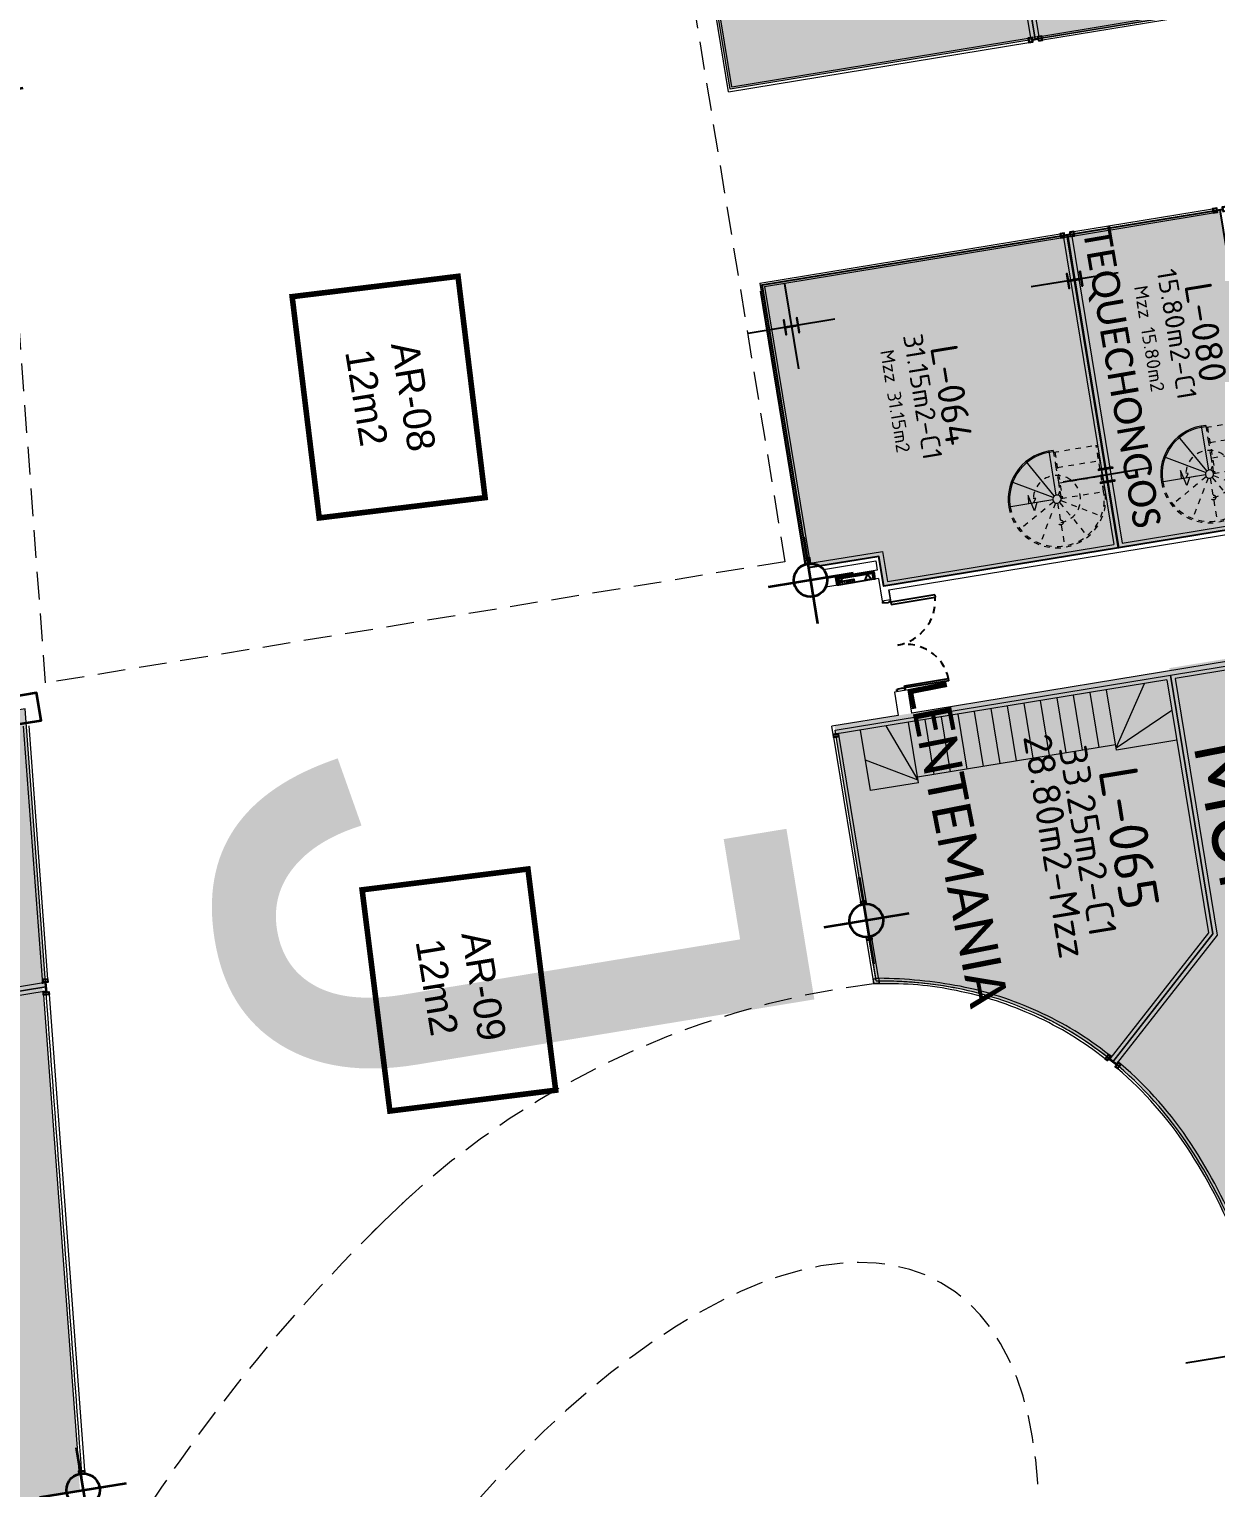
# Model space of a CAD drawing. Header units: metres. Extents: x 2 to 659295185, y -28 to 1124222152.
# Drawn here: x 655507.15 to 655528.45, y 1126561.16 to 1126587.33 of the extents above; entities that cross this region are included whole.
import ezdxf
from ezdxf.enums import TextEntityAlignment as Align

# ---------------------------------------------------------------- set-up
doc = ezdxf.new("R2010")
doc.units = ezdxf.units.M
doc.header["$MEASUREMENT"] = 0
for name, pattern in [('ACAD_ISO03W100', [30, 12, -18]), ('CCSM_C1_CUERPO BJ$0$CONTINUA', [0]), ('CCSM_C1_CUERPO BJ$0$HIDDEN2', [0.1875, 0.125, -0.0625]), ('CCSM_C1_CUERPO HP$0$CONTINUA', [0]), ('CONTINUA', [0]), ('DASHDOT', [1, 0.5, -0.25, 0, -0.25]), ('DASHED', [0.75, 0.5, -0.25])]:
    doc.linetypes.add(name, pattern=pattern)
doc.layers.get('0').update_dxf_attribs({"linetype": 'CONTINUOUS'})
for name, color, linetype in [('- ROTULO PROYECTISTAS', 8, 'CONTINUOUS'), ('CCSM_C1_CUERPO BJ$0$A-AREAS COMERCIALES', 151, 'CONTINUOUS'), ('CCSM_C1_CUERPO BJ$0$A-EQUIPOS', 9, 'CONTINUOUS'), ('CCSM_C1_CUERPO BJ$0$A-FRENTE DE LOCAL', 4, 'CONTINUOUS'), ('CCSM_C1_CUERPO BJ$0$A-LOCAL ID', 7, 'CONTINUOUS'), ('CCSM_C1_CUERPO BJ$0$A-MARCOS LOCALES', 4, 'CONTINUOUS'), ('CCSM_C1_CUERPO BJ$0$A-PARED', 2, 'CCSM_C1_CUERPO BJ$0$CONTINUA'), ('CCSM_C1_CUERPO BJ$0$A-PUERTA', 5, 'CCSM_C1_CUERPO BJ$0$CONTINUA'), ('CCSM_C1_CUERPO BJ$0$ID_AREA EXACTA', 7, 'CONTINUOUS'), ('CCSM_C1_CUERPO BJ$0$ID_Nº LOCAL', 7, 'CONTINUOUS'), ('CCSM_C1_CUERPO BJ$0$ID_RUBRO', 7, 'CONTINUOUS'), ('CCSM_C1_CUERPO HP$0$A-MARCOS LOCALES', 4, 'CONTINUOUS'), ('CCSM_C1_CUERPO HP$0$A-PARED', 2, 'CCSM_C1_CUERPO HP$0$CONTINUA'), ('CCSM_XREF KIOSKOSE$0$Kiosco General', 154, 'CONTINUOUS'), ('DIVISION EDIFICIOS', 5, 'CONTINUOUS'), ('E_COTAS EJES J', 8, 'CONTINUOUS')]:
    doc.layers.add(name, color=color, linetype=linetype)
for name, color, linetype, lineweight in [('CCSM_XREF ESTRUCTURA15$0$E-CA-COLUMNA', 2, 'CONTINUOUS', 35), ('CCSM_XREF ESTRUCTURA15$0$E-CJ-COLUMNA', 2, 'CONTINUOUS', 35), ('LOCALES ASIGNADOS', 41, 'DASHDOT', 0), ('LOCALES PROPIOS', 101, 'CONTINUA', 0), ('NOMBRES LOCATARIOS', 7, 'CONTINUA', 0), ('XREF ESCALERAS', 252, 'CONTINUOUS', 0)]:
    doc.layers.add(name, color=color, linetype=linetype, lineweight=lineweight)
doc.styles.add('B', font='arial.ttf')
doc.styles.add('CCSM_C1_CUERPO BJ$0$ROMANS', font='romans__.ttf')
doc.styles.add('CCSM_XREF KIOSKOSE$0$Standard', font='txt')
doc.styles.get("Standard").update_dxf_attribs({"font": 'tahoma.ttf'})

# ---------------------------------------------------------------- blocks, each defined once
blk = doc.blocks.new('CCSM_C1_CUERPO BJ$0$MARCO LOCAL-COLUMNA')
at = {"layer": 'CCSM_C1_CUERPO BJ$0$A-MARCOS LOCALES'}
for points in [[(655585.123, 1126575.588), (655585.173, 1126575.588), (655585.173, 1126575.488), (655585.123, 1126575.488)], [(655585.128, 1126575.583), (655585.168, 1126575.583), (655585.168, 1126575.493), (655585.128, 1126575.493)]]:
    blk.add_lwpolyline(points, close=True, dxfattribs=at)
blk = doc.blocks.new('CCSM_C1_CUERPO BJ$0$MARCO LOCAL-PARED')
for points in [[(655585.328, 1126575.539), (655585.378, 1126575.539), (655585.378, 1126575.439), (655585.328, 1126575.439)], [(655585.333, 1126575.534), (655585.373, 1126575.534), (655585.373, 1126575.444), (655585.333, 1126575.444)], [(655585.393, 1126575.539), (655585.393, 1126575.534), (655585.383, 1126575.534), (655585.383, 1126575.489), (655585.553, 1126575.489), (655585.553, 1126575.534), (655585.543, 1126575.534), (655585.543, 1126575.539), (655585.558, 1126575.539), (655585.558, 1126575.484), (655585.378, 1126575.484), (655585.378, 1126575.539)], [(655585.608, 1126575.539), (655585.558, 1126575.539), (655585.558, 1126575.439), (655585.608, 1126575.439)], [(655585.603, 1126575.534), (655585.563, 1126575.534), (655585.563, 1126575.444), (655585.603, 1126575.444)]]:
    blk.add_lwpolyline(points, close=True)
blk = doc.blocks.new('CCSM_C1_CUERPO BJ$0$P. Doble 180+')
for p, q in [((-0.953, 1.72), (-0.153, 1.72)), ((-0.953, 1.72), (-0.953, 1.68)), ((-0.153, 1.68), (-0.953, 1.68)), ((-0.138, 1.75), (-0.153, 1.75)), ((-0.153, 1.75), (-0.153, 1.725)), ((-0.153, 1.725), (-0.108, 1.725)), ((-0.153, 1.72), (-0.153, 1.68)), ((-0.138, 1.765), (-0.138, 1.75)), ((-0.108, 1.715), (-0.003, 1.726)), ((-0.108, 1.725), (-0.108, 1.715)), ((-0.018, 1.765), (-0.018, 1.75)), ((-0.018, 1.75), (-0.003, 1.75)), ((-0.003, 1.75), (-0.003, 1.725)), ((-0.153, 0.201), (-0.953, 0.201)), ((-0.953, 0.161), (-0.953, 0.201)), ((-0.953, 0.161), (-0.953, 0.201)), ((-0.953, 0.161), (-0.153, 0.161)), ((-0.153, 0.161), (-0.153, 0.201)), ((-0.153, 0.156), (-0.108, 0.156)), ((-0.153, 0.131), (-0.153, 0.156)), ((-0.138, 0.131), (-0.153, 0.131)), ((-0.138, 0.116), (-0.138, 0.131)), ((-0.108, 0.166), (-0.003, 0.156)), ((-0.108, 0.156), (-0.108, 0.166)), ((-0.018, 0.116), (-0.018, 0.131)), ((-0.018, 0.131), (-0.003, 0.131)), ((-0.003, 0.131), (-0.003, 0.156))]:
    blk.add_line(p, q)
at = {"color": 8, "linetype": 'CCSM_C1_CUERPO BJ$0$HIDDEN2'}
for centre, radius, start, end in [((-0.168, 1.726), 0.786, 183.0679, 271.0767), ((-0.135, 0.118), 0.822, 91.2277, 174.0069)]:
    blk.add_arc(centre, radius, start, end, dxfattribs=at)
blk = doc.blocks.new('CCSM_C1_CUERPO BJ$0$FRENTE DE LOCAL2')
for points in [[(-0.05, -0.05), (-0.05, 0), (0.05, 0), (0.05, -0.05)], [(-0.045, -0.045), (-0.045, -0.005), (0.045, -0.005), (0.045, -0.045)]]:
    blk.add_lwpolyline(points, close=True)
blk = doc.blocks.new('CCSM_C1_CUERPO BJ$0$FRENTE DE LOCAL')
for points in [[(-0.14, 0), (-0.09, 0), (-0.09, -0.1), (-0.14, -0.1)], [(-0.135, -0.005), (-0.095, -0.005), (-0.095, -0.095), (-0.135, -0.095)], [(-0.085, -0.005), (-0.075, -0.005), (-0.075, 0), (-0.09, 0), (-0.09, -0.055), (0.09, -0.055), (0.09, 0), (0.075, 0), (0.075, -0.005), (0.085, -0.005), (0.085, -0.05), (-0.085, -0.05)], [(0.14, 0), (0.09, 0), (0.09, -0.1), (0.14, -0.1)], [(0.135, -0.005), (0.095, -0.005), (0.095, -0.095), (0.135, -0.095)]]:
    blk.add_lwpolyline(points, close=True)
blk = doc.blocks.new('CCSM_C1_CUERPO BJ$0$CAJA DE MANGUERA')
for points in [[(0.444, 0.073), (0.473, -0.106), (0.44, -0.111), (0.417, 0.034), (-0.406, -0.1), (-0.382, -0.246), (-0.415, -0.251), (-0.444, -0.073)], [(0.417, 0.034), (0.44, -0.111), (-0.382, -0.246), (-0.406, -0.1)], [(0.299, 0.008), (0.393, -0.108), (0.246, -0.132)], [(-0.378, -0.123), (-0.288, -0.201), (-0.303, -0.111), (-0.363, -0.214)]]:
    blk.add_lwpolyline(points, close=True)
for points in [[(-0.295, -0.156), (-0.019, -0.111), (-0.012, -0.152)], [(-0.248, -0.149), (-0.241, -0.193)], [(-0.196, -0.14), (-0.189, -0.185)], [(-0.151, -0.133), (-0.144, -0.177)], [(-0.107, -0.125), (-0.1, -0.17)], [(-0.062, -0.118), (-0.055, -0.163)]]:
    blk.add_lwpolyline(points)
blk = doc.blocks.new('CCSM_C1_CUERPO BJ$0$IDENT LOCAL')
at = {"style": 'CCSM_C1_CUERPO BJ$0$ROMANS'}
for tag, height, p in [('AREA-EXACTA', 0.5, (0.587, 0.096)), ('NºLOCAL', 0.7, (1.17, 0.119)), ('RUBRO', 0.35, (0, 0)), ('USO', 0.35, (-0.587, -0.096))]:
    blk.add_attdef(tag, text='', height=height, rotation=279.3085, dxfattribs=at).set_placement(p, align=Align.BOTTOM_CENTER)
blk = doc.blocks.new('CCSM_XREF ESTRUCTURA15$0$CCSM_COLUM REDONDA')
at = {"color": 5}
for p, q in [((0, 0.774), (0, -0.774)), ((-0.789, 0), (0.789, 0))]:
    blk.add_line(p, q, dxfattribs=at)
blk.add_circle((0, 0), 0.3)
blk = doc.blocks.new('CCSM_XREF ESTRUCTURA15$0$CCSM_COLUMNA REC')
at = {"layer": 'CCSM_XREF ESTRUCTURA15$0$E-CA-COLUMNA'}
blk.add_lwpolyline([(-0.25, -0.25), (0.25, -0.25), (0.25, 0.25), (-0.25, 0.25)], close=True, dxfattribs=at)
blk = doc.blocks.new('TUBO3X3')
at = {"layer": 'CCSM_C1_CUERPO HP$0$A-MARCOS LOCALES'}
for points in [[(-0.05, 0.012), (0.025, 0.012), (0.025, 0.087), (-0.05, 0.087)], [(-0.045, 0.017), (0.02, 0.017), (0.02, 0.082), (-0.045, 0.082)]]:
    blk.add_lwpolyline(points, close=True, dxfattribs=at)
blk = doc.blocks.new('SEPARADOR MINILOCAL')
at = {"layer": 'CCSM_C1_CUERPO HP$0$A-MARCOS LOCALES'}
for p, q in [((0.538, -0.043), (0.638, -0.043)), ((0.538, -0.048), (0.638, -0.048))]:
    blk.add_line(p, q, dxfattribs=at)
for p in [(0.513, -0.095), (0.688, -0.095)]:
    blk.add_blockref('TUBO3X3', p, dxfattribs=at)
blk = doc.blocks.new('4X4')
at = {"layer": 'CCSM_C1_CUERPO HP$0$A-MARCOS LOCALES'}
for points in [[(72.9, -0.215), (73, -0.215), (73, -0.115), (72.9, -0.115)], [(72.905, -0.21), (72.995, -0.21), (72.995, -0.12), (72.905, -0.12)]]:
    blk.add_lwpolyline(points, close=True, dxfattribs=at)
blk = doc.blocks.new('ESCA')
at = {"linetype": 'ACAD_ISO03W100', "ltscale": 0.002}
for p, q in [((0.437, 0.965), (0.037, 1.658)), ((0.475, 0.975), (0.475, 1.775)), ((0.512, 0.965), (0.912, 1.658)), ((0.41, 0.937), (-0.283, 1.337)), ((0.54, 0.937), (1.233, 1.337)), ((-0.4, 0.9), (-0.4, 0.6)), ((0.4, 0.9), (-0.4, 0.9)), ((-0.375, 0.9), (-0.375, 0.06)), ((0.375, 0.06), (0.375, 0.9)), ((0.4, 0.857), (0.4, 0.9)), ((0.4, 0.77), (0.4, 0.857)), ((-0.4, 0.6), (-0.4, 0.3)), ((0.375, 0.62), (-0.375, 0.62)), ((0.4, 0.6), (0.4, 0.77)), ((0.4, 0.3), (0.4, 0.6)), ((-0.4, 0.3), (-0.4, 0.06)), ((0.375, 0.34), (-0.375, 0.34)), ((0.4, 0.035), (0.4, 0.3)), ((0.4, 0.06), (-0.4, 0.06))]:
    blk.add_line(p, q, dxfattribs=at)
for p, q in [((0.403, 0.919), (0.4, 0.9)), ((0.4, 0.9), (0.403, 0.881)), ((0.41, 0.862), (0.4, 0.857)), ((0.437, 0.835), (0.4, 0.77)), ((0.41, 0.937), (0.403, 0.919)), ((0.403, 0.881), (0.41, 0.862)), ((0.422, 0.953), (0.41, 0.937)), ((0.41, 0.862), (0.422, 0.847)), ((0.437, 0.965), (0.422, 0.953)), ((0.422, 0.847), (0.437, 0.835)), ((0.437, 0.835), (0.456, 0.828)), ((0.456, 0.972), (0.437, 0.965)), ((0.475, 0.975), (0.456, 0.972)), ((0.456, 0.828), (0.475, 0.825)), ((0.494, 0.972), (0.475, 0.975)), ((0.475, 0.825), (0.494, 0.828)), ((0.475, 0.825), (0.475, 0.025)), ((0.512, 0.965), (0.494, 0.972)), ((0.494, 0.828), (0.512, 0.835)), ((0.512, 0.835), (0.528, 0.847)), ((0.512, 0.835), (0.912, 0.142)), ((0.528, 0.953), (0.512, 0.965)), ((0.54, 0.937), (0.528, 0.953)), ((0.528, 0.847), (0.54, 0.862)), ((0.547, 0.919), (0.54, 0.937)), ((0.54, 0.862), (0.547, 0.881)), ((0.54, 0.862), (1.233, 0.463)), ((0.55, 0.9), (0.547, 0.919)), ((0.547, 0.881), (0.55, 0.9)), ((0.55, 0.9), (1.35, 0.9)), ((0.4, 0.028), (0.4, 0.035))]:
    blk.add_line(p, q)
for points in [[(0.71, 0.9), (0.841, 0.9), (0.907, 1.039), (0.976, 0.754), (0.991, 0.9)], [(0.9, 0.9), (0.848, 0.826), (0.892, 0.817)]]:
    blk.add_lwpolyline(points)
blk.add_circle((0.475, 1.325), 0.0433, dxfattribs=at)
for radius, start, end in [(0.875, 0, 180), (0.85, 0, 180), (0.425, 90, 0)]:
    blk.add_arc((0.475, 0.9), radius, start, end, dxfattribs=at)
for radius, start in [(0.875, 265.0829), (0.85, 264.9379)]:
    blk.add_arc((0.475, 0.9), radius, start, 0)
blk = doc.blocks.new('sectoresd')
at = {"layer": 'DIVISION EDIFICIOS', "ltscale": 0.005, "insert": (655517.442, 1126575.717), "char_height": 10.3047, "width": 148.24864, "attachment_point": 5, "rotation": 279.3085, "style": 'B'}
blk.add_mtext('{\\fCentury Gothic|b0|i0|c0|p34;J}', dxfattribs=at)

msp = doc.modelspace()

# ---------------------------------------------------------------- hatches: boundary and pattern name
at = {"layer": 'LOCALES ASIGNADOS'}
for points in [[(655525.0244, 1126605.4124), (655522.2866, 1126604.9586), (655525.2065, 1126587.1463), (655527.9452, 1126587.5902)], [(655524.4772, 1126591.5799), (655519.0005, 1126590.6793), (655519.7297, 1126586.2434), (655525.2067, 1126587.1437)], [(655526.7017, 1126578.0221), (655529.4405, 1126578.471), (655528.5189, 1126584.0938), (655525.7801, 1126583.645)], [(655521.1289, 1126577.6589), (655522.3914, 1126577.8659), (655522.4794, 1126577.3289), (655526.6937, 1126578.0197), (655525.7731, 1126583.6362), (655520.2963, 1126582.7385)], [(655533.4354, 1126576.817), (655527.6131, 1126575.8628), (655528.3867, 1126571.1428), (655526.5676, 1126568.8194), (655527.0447, 1126568.4459), (655527.3532, 1126568.0604), (655527.7296, 1126567.5933), (655528.0385, 1126567.1358), (655528.3506, 1126566.6001), (655528.6668, 1126565.9585), (655529.0228, 1126565.0479), (655529.2197, 1126564.3814), (655529.3715, 1126563.6918), (655535.4249, 1126564.6789)], [(655507.0726, 1126575.1306), (655495.9347, 1126573.305), (655495.3697, 1126573.2124), (655496.1753, 1126568.2975), (655507.4428, 1126570.1443)]]:
    msp.add_hatch(color=256, dxfattribs=at).paths.add_polyline_path(points)
h = msp.add_hatch(color=256, dxfattribs=at)
edge = h.paths.add_edge_path()
edge.add_line((655526.5947, 1126568.8018), (655528.3948, 1126571.0934))
edge.add_line((655528.3948, 1126571.0934), (655527.6212, 1126575.8134))
edge.add_line((655527.6212, 1126575.8134), (655527.6212, 1126575.8134))
edge.add_line((655527.6212, 1126575.8134), (655521.6015, 1126574.8268))
edge.add_line((655521.6015, 1126574.8268), (655522.3601, 1126570.1982))
edge.add_arc((655522.7827, 1126564.3609), 5.8526, 49.35719, 94.14009, ccw=False)
at = {"layer": 'LOCALES PROPIOS'}
msp.add_hatch(color=101, dxfattribs=at).paths.add_polyline_path([(655507.3867, 1126570.1351), (655496.1193, 1126568.2882), (655495.3137, 1126573.2031), (655485.6073, 1126571.6122), (655483.8978, 1126557.1452), (655508.0579, 1126561.1052)])

# ---------------------------------------------------------------- linework, layer by layer
at = {"layer": '- ROTULO PROYECTISTAS', "color": 0}
msp.add_lwpolyline([(655526.7017, 1126578.0221), (655525.7811, 1126583.6387), (655528.5199, 1126584.0875), (655529.4405, 1126578.4711), (655526.7017, 1126578.0221)], dxfattribs=at)
at = {"color": 43}
for p, q in [((655520.2724, 1126582.6265), (655521.0588, 1126577.8284)), ((655527.9121, 1126563.3968), (655593.6561, 1126574.1728)), ((655527.9121, 1126563.3968), (655593.6561, 1126574.1728))]:
    msp.add_line(p, q, dxfattribs=at)
msp.add_lwpolyline([(655525.7807, 1126583.6412), (655526.7017, 1126578.0221), (655522.4874, 1126577.3314), (655522.3994, 1126577.8683), (655521.1369, 1126577.6614), (655520.3043, 1126582.741), (655525.7811, 1126583.6387)])
at = {"layer": 'CCSM_C1_CUERPO BJ$0$A-AREAS COMERCIALES', "lineweight": 5}
for points in [[(655527.9447, 1126587.5952), (655525.2063, 1126587.1463), (655523.7463, 1126596.0531), (655526.4852, 1126596.502)], [(655525.2063, 1126587.1463), (655519.7294, 1126586.2484), (655519.0018, 1126590.6875), (655524.4787, 1126591.5852)], [(655529.4403, 1126578.471), (655528.5197, 1126584.0876), (655525.7811, 1126583.6387), (655526.7017, 1126578.0221)], [(655526.7017, 1126578.0221), (655522.4874, 1126577.3314), (655522.3994, 1126577.8683), (655521.1369, 1126577.6614), (655520.3043, 1126582.741), (655525.7811, 1126583.6387), (655526.7017, 1126578.0221)]]:
    msp.add_lwpolyline(points, close=True, dxfattribs=at)
for points in [[(655533.4557, 1126576.6929), (655535.4249, 1126564.6789), (655529.4198, 1126563.6946, 0.0459356), (655528.8579, 1126565.5804, 0.0498566), (655527.9711, 1126567.2794, 0.0764038), (655526.6004, 1126568.8015), (655528.3948, 1126571.0934), (655527.6334, 1126575.7386)], [(655527.6334, 1126575.7386), (655528.3948, 1126571.0934), (655526.6005, 1126568.8016, 0.0651744), (655525.2277, 1126569.6606, 0.058013), (655523.8225, 1126570.1128, 0.0517893), (655522.3519, 1126570.2479), (655521.6138, 1126574.7519)], [(655507.4428, 1126570.1443), (655496.1753, 1126568.2975), (655495.3697, 1126573.2124), (655485.823, 1126571.6476, 0.0008781), (655484.0957, 1126557.1777), (655508.1139, 1126561.1145, -0.0000767), (655507.4428, 1126570.1443)]]:
    msp.add_lwpolyline(points, format="xyb", close=True, dxfattribs=at)
msp.add_lwpolyline([(655496.4997, 1126573.3976), (655495.3697, 1126573.2124), (655495.3697, 1126573.2124), (655496.1753, 1126568.2975), (655507.4428, 1126570.1443), (655507.0726, 1126575.1306), (655496.4999, 1126573.3976)], dxfattribs=at)
at = {"layer": 'CCSM_C1_CUERPO BJ$0$A-FRENTE DE LOCAL', "lineweight": 5}
for p, q in [((655519.6987, 1126586.2053), (655519.4216, 1126587.8961)), ((655519.7607, 1126586.2914), (655519.4956, 1126587.9083)), ((655520.2612, 1126582.7718), (655521.0712, 1126577.8304)), ((655520.3474, 1126582.7099), (655521.1452, 1126577.8425)), ((655521.5845, 1126574.6213), (655522.068, 1126571.6712)), ((655522.1012, 1126571.778), (655521.6257, 1126574.6787)), ((655521.6832, 1126574.6375), (655522.1667, 1126571.6874)), ((655522.2946, 1126570.2891), (655522.1813, 1126570.9805)), ((655522.3439, 1126570.2972), (655522.2467, 1126570.8899)), ((655522.3933, 1126570.3053), (655522.2799, 1126570.9966)), ((655522.4022, 1126570.2508), (655522.402, 1126570.2522))]:
    msp.add_line(p, q, dxfattribs=at)
for points in [[(655525.2803, 1126587.1585), (655527.8707, 1126587.5831)], [(655525.3238, 1126587.2035), (655527.8156, 1126587.612)], [(655527.8277, 1126587.5379), (655525.3359, 1126587.1294)], [(655519.7607, 1126586.2914), (655525.0771, 1126587.163)], [(655519.6987, 1126586.2053), (655525.0892, 1126587.089)], [(655525.8552, 1126583.6508), (655528.4457, 1126584.0754)], [(655525.8984, 1126583.6959), (655528.3905, 1126584.1044)], [(655525.9105, 1126583.6219), (655528.4026, 1126584.0304)], [(655520.2612, 1126582.7718), (655525.6517, 1126583.6555)], [(655520.3043, 1126582.741), (655525.707, 1126583.6265)], [(655520.3474, 1126582.7099), (655525.6638, 1126583.5815)], [(655507.3829, 1126570.2765), (655507.0453, 1126574.8223)], [(655507.4826, 1126570.284), (655507.1451, 1126574.8297)], [(655507.4036, 1126569.9973), (655508.0381, 1126561.4597)], [(655507.5033, 1126570.0047), (655508.1378, 1126561.4671)]]:
    msp.add_lwpolyline(points, dxfattribs=at)
for points in [[(655526.523, 1126568.9298, 0.06045), (655525.261, 1126569.7013, 0.058013), (655523.8559, 1126570.1536, 0.0444585), (655522.4016, 1126570.2983, 0.0500341)], [(655526.4879, 1126568.8923, 0.0593597), (655525.2277, 1126569.6606, 0.058013), (655523.8225, 1126570.1128, 0.0500341), (655522.402, 1126570.2483, 0.0500341)], [(655529.3608, 1126563.7336, 0.0500189), (655528.8213, 1126565.5637, 0.0498566), (655527.9392, 1126567.2539, 0.0713521), (655526.6818, 1126568.6785, 0.0713521)], [(655529.4588, 1126563.7537, 0.0392163), (655528.883, 1126565.6424, 0.0498566), (655528.0008, 1126567.3326, 0.0713521), (655526.7435, 1126568.7572, 0.0713521)]]:
    msp.add_lwpolyline(points, format="xyb", dxfattribs=at)
for centre, radius, start, end in [((655522.5794, 1126564.2426), 5.9584, 78.25226, 91.70214), ((655522.5526, 1126563.8153), 6.3826, 65.51745, 78.79817), ((655522.6501, 1126564.0388), 6.1387, 51.62062, 65.48023)]:
    msp.add_arc(centre, radius, start, end, dxfattribs=at)
at = {"layer": 'CCSM_C1_CUERPO BJ$0$A-MARCOS LOCALES', "lineweight": 5}
for points in [[(655522.3933, 1126570.3053), (655522.4016, 1126570.2983), (655522.4024, 1126570.1984), (655522.3096, 1126570.1974), (655522.2946, 1126570.2891)], [(655522.3918, 1126570.3), (655522.3966, 1126570.2959), (655522.3974, 1126570.2034), (655522.3138, 1126570.2025), (655522.3003, 1126570.285)]]:
    msp.add_lwpolyline(points, close=True, dxfattribs=at)
at = {"layer": 'CCSM_C1_CUERPO BJ$0$A-PARED', "lineweight": 5}
for p, q in [((655525.2743, 1126587.1953), (655523.8487, 1126595.8925)), ((655525.1262, 1126587.1711), (655524.4168, 1126591.499)), ((655525.7131, 1126583.5895), (655526.6162, 1126578.0806)), ((655525.8613, 1126583.6138), (655526.7643, 1126578.1049)), ((655526.7643, 1126578.1049), (655529.3542, 1126578.5322)), ((655521.4052, 1126577.6315), (655522.3422, 1126577.7851)), ((655522.3422, 1126577.7851), (655522.3694, 1126577.6192)), ((655522.3936, 1126577.4712), (655521.4451, 1126577.3157)), ((655522.3694, 1126577.6192), (655521.4713, 1126577.472)), ((655522.3936, 1126577.4712), (655522.4599, 1126577.0666)), ((655522.5791, 1126577.2669), (655522.608, 1126577.0908)), ((655522.608, 1126577.0908), (655522.4599, 1126577.0666)), ((655522.608, 1126577.0908), (655522.4599, 1126577.0666)), ((655507.4372, 1126570.2194), (655496.2372, 1126568.3836)), ((655507.4372, 1126570.2194), (655507.4484, 1126570.0692)), ((655526.5434, 1126568.8504), (655526.6615, 1126568.7579))]:
    msp.add_line(p, q, dxfattribs=at)
for points in [[(655525.2745, 1126587.1953), (655525.1265, 1126587.171)], [(655525.7131, 1126583.5895), (655525.8613, 1126583.6138)], [(655525.8612, 1126583.6138), (655525.7132, 1126583.5896)], [(655522.608, 1126577.0908), (655522.5791, 1126577.2669), (655544.9341, 1126580.9305)], [(655521.1244, 1126577.7375), (655522.4659, 1126577.9574), (655522.5548, 1126577.4149), (655526.6162, 1126578.0806)], [(655533.1968, 1126576.7272), (655522.9924, 1126575.0547), (655522.9242, 1126575.4705), (655522.6775, 1126575.4301), (655522.7457, 1126575.0142)], [(655533.221, 1126576.5792), (655527.7194, 1126575.6775)], [(655527.5714, 1126575.6532), (655521.5764, 1126574.6706)], [(655527.5714, 1126575.6532), (655528.3155, 1126571.1137), (655526.5434, 1126568.8504)], [(655527.7194, 1126575.6775), (655528.4741, 1126571.0731), (655526.6615, 1126568.7579)], [(655522.7457, 1126575.0143), (655521.5521, 1126574.8187)], [(655521.5764, 1126574.6706), (655521.5521, 1126574.8187)], [(655507.4484, 1126570.0692), (655496.1134, 1126568.2113), (655495.3078, 1126573.1263), (655494.9961, 1126573.0752)]]:
    msp.add_lwpolyline(points, dxfattribs=at)
at = {"layer": 'CCSM_XREF KIOSKOSE$0$Kiosco General', "linetype": 'DASHED', "lineweight": 5}
msp.add_lwpolyline([(655515.1814, 1126611.523), (655520.7134, 1126577.7718), (655507.4391, 1126575.596), (655504.8969, 1126609.8373)], close=True, dxfattribs=at)
at = {"layer": 'CCSM_XREF KIOSKOSE$0$Kiosco General', "linetype": 'DASHED', "lineweight": 5, "const_width": 0.1}
for points in [[(655512.3523, 1126578.5576), (655511.8665, 1126582.528), (655514.8443, 1126582.8923), (655515.3301, 1126578.9219)], [(655513.6208, 1126567.916), (655516.5974, 1126568.2897), (655516.0991, 1126572.2586), (655513.1225, 1126571.8849)]]:
    msp.add_lwpolyline(points, close=True, dxfattribs=at)
at = {"layer": 'CCSM_XREF KIOSKOSE$0$Kiosco General', "linetype": 'DASHED', "lineweight": 5}
for centre, radius, start, end in [((655524.1648, 1126555.1366), 15.1747, 97.02243, 135.73781), ((655534.8498, 1126544.0323), 30.581, 132.98447, 150.23182)]:
    msp.add_arc(centre, radius, start, end, dxfattribs=at)
at = {"layer": 'CCSM_XREF KIOSKOSE$0$Kiosco General', "linetype": 'DASHED', "lineweight": 5, "extrusion": (0, 0, -1)}
msp.add_ellipse((655516.9551, 1126553.3192), major_axis=(-6.5591, -11.5161), ratio=0.4437073, dxfattribs=at)
at = {"layer": 'E_COTAS EJES J'}
for p, q in [((655525.7886, 1126583.593), (655526.0389, 1126582.0661)), ((655525.7886, 1126583.593), (655526.0389, 1126582.0661)), ((655526.6922, 1126582.9571), (655525.1353, 1126582.7019)), ((655526.6922, 1126582.9571), (655525.1353, 1126582.7019)), ((655520.7065, 1126582.76), (655520.9568, 1126581.2331)), ((655520.7065, 1126582.76), (655520.9568, 1126581.2331)), ((655521.6101, 1126582.1241), (655520.0532, 1126581.8689)), ((655521.6101, 1126582.1241), (655520.0532, 1126581.8689)), ((655526.357, 1126580.1043), (655526.6073, 1126578.5774)), ((655526.357, 1126580.1043), (655526.6073, 1126578.5774)), ((655526.3628, 1126580.0898), (655526.6131, 1126578.5629)), ((655526.3628, 1126580.0898), (655526.6131, 1126578.5629)), ((655527.2664, 1126579.4539), (655525.7095, 1126579.1987)), ((655527.2664, 1126579.4539), (655525.7095, 1126579.1987))]:
    msp.add_line(p, q, dxfattribs=at)
for points in [[(655526.0581, 1126582.7214), (655526.016, 1126582.978), (655526.0037, 1126582.976), (655526.0241, 1126582.8514), (655525.8021, 1126582.815), (655525.7817, 1126582.9396), (655525.7693, 1126582.9376), (655525.8114, 1126582.681), (655525.8237, 1126582.683), (655525.8033, 1126582.8076), (655526.0254, 1126582.844), (655526.0458, 1126582.7194)], [(655526.0581, 1126582.7214), (655526.016, 1126582.978), (655526.0037, 1126582.976), (655526.0241, 1126582.8514), (655525.8021, 1126582.815), (655525.7817, 1126582.9396), (655525.7693, 1126582.9376), (655525.8114, 1126582.681), (655525.8237, 1126582.683), (655525.8033, 1126582.8076), (655526.0254, 1126582.844), (655526.0458, 1126582.7194)], [(655520.976, 1126581.8884), (655520.9339, 1126582.145), (655520.9216, 1126582.143), (655520.942, 1126582.0184), (655520.72, 1126581.982), (655520.6996, 1126582.1066), (655520.6872, 1126582.1046), (655520.7293, 1126581.848), (655520.7416, 1126581.85), (655520.7212, 1126581.9746), (655520.9433, 1126582.011), (655520.9636, 1126581.8864)], [(655520.976, 1126581.8884), (655520.9339, 1126582.145), (655520.9216, 1126582.143), (655520.942, 1126582.0184), (655520.72, 1126581.982), (655520.6996, 1126582.1066), (655520.6872, 1126582.1046), (655520.7293, 1126581.848), (655520.7416, 1126581.85), (655520.7212, 1126581.9746), (655520.9433, 1126582.011), (655520.9636, 1126581.8864)], [(655526.596, 1126579.4706), (655526.3394, 1126579.4286), (655526.3414, 1126579.4163), (655526.4661, 1126579.4367), (655526.5024, 1126579.2147), (655526.3778, 1126579.1942), (655526.3799, 1126579.1819), (655526.6364, 1126579.2239), (655526.6344, 1126579.2363), (655526.5098, 1126579.2159), (655526.4735, 1126579.438), (655526.598, 1126579.4583)], [(655526.596, 1126579.4706), (655526.3394, 1126579.4286), (655526.3414, 1126579.4163), (655526.4661, 1126579.4367), (655526.5024, 1126579.2147), (655526.3778, 1126579.1942), (655526.3799, 1126579.1819), (655526.6364, 1126579.2239), (655526.6344, 1126579.2363), (655526.5098, 1126579.2159), (655526.4735, 1126579.438), (655526.598, 1126579.4583)]]:
    msp.add_lwpolyline(points, close=True, dxfattribs=at)
at = {"layer": 'XREF ESCALERAS', "color": 3}
for p, q in [((655525.7595, 1126574.3429), (655525.5978, 1126575.3297)), ((655526.0556, 1126574.3914), (655525.8938, 1126575.3782)), ((655526.3516, 1126574.4399), (655526.1899, 1126575.4268)), ((655526.6638, 1126574.3898), (655526.4859, 1126575.4753)), ((655526.6565, 1126574.4347), (655527.1667, 1126575.5869)), ((655524.2793, 1126574.1002), (655524.1175, 1126575.0871)), ((655524.5753, 1126574.1488), (655524.4136, 1126575.1356)), ((655524.8714, 1126574.1973), (655524.7096, 1126575.1841)), ((655525.1674, 1126574.2458), (655525.0057, 1126575.2326)), ((655525.4635, 1126574.2943), (655525.3017, 1126575.2812)), ((655526.6565, 1126574.4347), (655527.6604, 1126575.1105)), ((655523.1039, 1126573.8526), (655522.5277, 1126574.8265)), ((655523.1113, 1126573.8074), (655522.9333, 1126574.893)), ((655523.3911, 1126573.9547), (655523.2294, 1126574.9415)), ((655523.6872, 1126574.0032), (655523.5254, 1126574.99)), ((655523.9832, 1126574.0517), (655523.8215, 1126575.0385)), ((655522.2478, 1126573.6659), (655522.0698, 1126574.7514)), ((655527.7494, 1126574.5677), (655526.6639, 1126574.3898)), ((655526.6476, 1126574.4884), (655523.0951, 1126573.9061)), ((655523.1039, 1126573.8526), (655522.1588, 1126574.2087)), ((655523.1113, 1126573.8074), (655522.2478, 1126573.6659))]:
    msp.add_line(p, q, dxfattribs=at)

# ---------------------------------------------------------------- block references
at = {"color": 0}
msp.add_blockref('sectoresd', (-1.7491, -4.253), dxfattribs=at)
at = {"lineweight": 5}
ref = msp.add_blockref('CCSM_C1_CUERPO BJ$0$IDENT LOCAL', (655526.8895, 1126581.6639), dxfattribs=dict(at, xscale=0.7000000000307619, yscale=0.7000000000307619, zscale=0.7000000000307619, rotation=359.9864694980393))
ref.add_attrib('NºLOCAL', 'L-080', dxfattribs={"layer": 'CCSM_C1_CUERPO BJ$0$ID_Nº LOCAL', "height": 0.49, "rotation": 279.29492, "style": 'CCSM_C1_CUERPO BJ$0$ROMANS'}).set_placement((655527.8808, 1126581.8261), align=Align.BOTTOM_CENTER)
ref.add_attrib('RUBRO', 'Mzz 15.80m2', dxfattribs={"layer": 'CCSM_C1_CUERPO BJ$0$ID_RUBRO', "height": 0.245, "rotation": 279.29492, "style": 'CCSM_C1_CUERPO BJ$0$ROMANS'}).set_placement((655527.0619, 1126581.7428), align=Align.BOTTOM_CENTER)
ref.add_attrib('AREA-EXACTA', '15.80m2-C1', dxfattribs={"layer": 'CCSM_C1_CUERPO BJ$0$ID_AREA EXACTA', "height": 0.35, "rotation": 279.29492, "style": 'CCSM_C1_CUERPO BJ$0$ROMANS'}).set_placement((655527.4729, 1126581.81), align=Align.BOTTOM_CENTER)
ref = msp.add_blockref('CCSM_C1_CUERPO BJ$0$IDENT LOCAL', (655522.3271, 1126580.5413), dxfattribs=dict(at, xscale=0.7000000000307619, yscale=0.7000000000307619, zscale=0.7000000000307619, rotation=359.9864694980393))
ref.add_attrib('NºLOCAL', 'L-064', dxfattribs={"layer": 'CCSM_C1_CUERPO BJ$0$ID_Nº LOCAL', "height": 0.49, "rotation": 279.29492, "style": 'CCSM_C1_CUERPO BJ$0$ROMANS'}).set_placement((655523.3184, 1126580.7035), align=Align.BOTTOM_CENTER)
ref.add_attrib('RUBRO', 'Mzz 31.15m2', dxfattribs={"layer": 'CCSM_C1_CUERPO BJ$0$ID_RUBRO', "height": 0.245, "rotation": 279.29492, "style": 'CCSM_C1_CUERPO BJ$0$ROMANS'}).set_placement((655522.4995, 1126580.6202), align=Align.BOTTOM_CENTER)
ref.add_attrib('AREA-EXACTA', '31.15m2-C1', dxfattribs={"layer": 'CCSM_C1_CUERPO BJ$0$ID_AREA EXACTA', "height": 0.35, "rotation": 279.29492, "style": 'CCSM_C1_CUERPO BJ$0$ROMANS'}).set_placement((655522.9105, 1126580.6874), align=Align.BOTTOM_CENTER)
at = {"layer": 'CCSM_C1_CUERPO BJ$0$A-EQUIPOS', "lineweight": 5, "xscale": 0.7667190465266317, "yscale": 0.7667190465266317, "zscale": 0.7667190465266317, "rotation": 0.05025174321685066}
msp.add_blockref('CCSM_C1_CUERPO BJ$0$CAJA DE MANGUERA', (655521.967, 1126577.5419), dxfattribs=at)
at = {"layer": 'CCSM_C1_CUERPO BJ$0$A-FRENTE DE LOCAL', "lineweight": 5, "xscale": -1, "rotation": 279.3084514421394}
msp.add_blockref('CCSM_C1_CUERPO BJ$0$MARCO LOCAL-COLUMNA', (-350177.9214, 297395.7955), dxfattribs=at)
at = {"layer": 'CCSM_C1_CUERPO BJ$0$A-LOCAL ID', "lineweight": 5}
ref = msp.add_blockref('CCSM_C1_CUERPO BJ$0$IDENT LOCAL', (655524.9226, 1126572.4918), dxfattribs=at)
ref.add_attrib('NºLOCAL', 'L-065', dxfattribs={"layer": 'CCSM_C1_CUERPO BJ$0$ID_Nº LOCAL', "height": 0.7, "rotation": 279.30845, "style": 'CCSM_C1_CUERPO BJ$0$ROMANS'}).set_placement((655526.3387, 1126572.7239), align=Align.BOTTOM_CENTER)
ref.add_attrib('RUBRO', '28.80m2-Mzz', dxfattribs={"layer": 'CCSM_C1_CUERPO BJ$0$ID_RUBRO', "height": 0.5, "rotation": 279.30845, "style": 'CCSM_C1_CUERPO BJ$0$ROMANS'}).set_placement((655525.1689, 1126572.6046), align=Align.BOTTOM_CENTER)
ref.add_attrib('AREA-EXACTA', '33.25m2-C1', dxfattribs={"layer": 'CCSM_C1_CUERPO BJ$0$ID_AREA EXACTA', "height": 0.5, "rotation": 279.30845, "style": 'CCSM_C1_CUERPO BJ$0$ROMANS'}).set_placement((655525.7561, 1126572.7008), align=Align.BOTTOM_CENTER)
at = {"layer": 'CCSM_C1_CUERPO BJ$0$A-MARCOS LOCALES', "lineweight": 5, "xscale": -1}
for name, p, rotation in [('CCSM_C1_CUERPO BJ$0$FRENTE DE LOCAL2', (655521.6257, 1126574.6787), 9.308451240355788), ('CCSM_C1_CUERPO BJ$0$FRENTE DE LOCAL2', (655522.1254, 1126571.63), 189.3084514026459), ('CCSM_C1_CUERPO BJ$0$FRENTE DE LOCAL', (655526.6333, 1126568.8435), 321.9406925047908)]:
    msp.add_blockref(name, p, dxfattribs=dict(at, rotation=rotation))
at = {"layer": 'CCSM_C1_CUERPO BJ$0$A-MARCOS LOCALES', "lineweight": 5}
for name, p, rotation in [('CCSM_C1_CUERPO BJ$0$MARCO LOCAL-PARED', (1827530.267, 556195.5809), 94.24605793275938), ('CCSM_C1_CUERPO BJ$0$MARCO LOCAL-COLUMNA', (-516514.7742, 1696935.6449), 274.2460594040568)]:
    msp.add_blockref(name, p, dxfattribs=dict(at, rotation=rotation))
at = {"layer": 'CCSM_C1_CUERPO BJ$0$A-PUERTA', "lineweight": 5, "rotation": 189.3084469144175}
msp.add_blockref('CCSM_C1_CUERPO BJ$0$P. Doble 180+', (655522.4386, 1126577.1802), dxfattribs=at)
at = {"layer": 'CCSM_C1_CUERPO HP$0$A-MARCOS LOCALES', "rotation": 9.308446495527722}
for p in [(655524.6192, 1126587.096), (655527.9325, 1126584.0373), (655525.1938, 1126583.5884)]:
    msp.add_blockref('SEPARADOR MINILOCAL', p, dxfattribs=at)
at = {"layer": 'CCSM_C1_CUERPO HP$0$A-PARED', "rotation": 279.3084464878665}
msp.add_blockref('4X4', (655509.4794, 1126649.8032), dxfattribs=at)
at = {"layer": 'CCSM_XREF ESTRUCTURA15$0$E-CJ-COLUMNA', "lineweight": 5}
for name, p, rotation in [('CCSM_XREF ESTRUCTURA15$0$CCSM_COLUM REDONDA', (655506.255, 1126586.1434), 189.3084514026459), ('CCSM_XREF ESTRUCTURA15$0$CCSM_COLUM REDONDA', (655521.1729, 1126577.4417), 279.3084512951717), ('CCSM_XREF ESTRUCTURA15$0$CCSM_COLUMNA REC', (655507.0726, 1126575.1306), 9.308451253520305), ('CCSM_XREF ESTRUCTURA15$0$CCSM_COLUM REDONDA', (655522.174, 1126571.3339), 279.3084008576888), ('CCSM_XREF ESTRUCTURA15$0$CCSM_COLUM REDONDA', (655508.1132, 1126561.1143), 9.308451996990362)]:
    msp.add_blockref(name, p, dxfattribs=dict(at, rotation=rotation))
at = {"layer": 'XREF ESCALERAS', "rotation": 189.3084510100851}
for p in [(655528.6576, 1126580.3086), (655525.9191, 1126579.8597)]:
    msp.add_blockref('ESCA', p, dxfattribs=at)

# ---------------------------------------------------------------- texts
at = {"layer": 'CCSM_XREF KIOSKOSE$0$Kiosco General', "lineweight": 5, "insert": (655514.1318, 1126581.755), "char_height": 0.2, "attachment_point": 1, "rotation": 279.308, "style": 'CCSM_XREF KIOSKOSE$0$Standard'}
msp.add_mtext_dynamic_manual_height_columns('\\pt2.6;{\\fArial|b0|i0|c0|p34;\\H2.5x;AR-08\\P12m2}', width=7.561207, gutter_width=1, heights=[0], dxfattribs=at)
at = {"layer": 'CCSM_XREF KIOSKOSE$0$Kiosco General', "lineweight": 5, "insert": (655515.3961, 1126571.1763), "char_height": 0.2, "width": 7.561207, "attachment_point": 1, "rotation": 279.308, "style": 'CCSM_XREF KIOSKOSE$0$Standard'}
msp.add_mtext('\\pt2.6;{\\fArial|b0|i0|c0|p34;\\H2.5x;AR-09\\P12m2}', dxfattribs=at)
at = {"layer": 'NOMBRES LOCATARIOS', "attachment_point": 1}
for s, insert, char_height, rotation in [('{\\fCalibri|b0|i0|c0|p34;\\C7;TEQUECHONGOS}', (655526.5531, 1126583.7992, 420.665), 0.5, 279.74717), ('{\\fCalibri|b0|i0|c0|p34;\\C7;LENTEMANIA}', (655523.5946, 1126575.6923, 420.665), 0.7, 281.0887), ('{\\fCalibri|b0|i0|c0|p34;\\C7;MUNDO MAC}', (655529.0213, 1126574.6814), 1, 281.0887)]:
    msp.add_mtext_dynamic_manual_height_columns(s, width=9.33128, gutter_width=25, heights=[0], dxfattribs=dict(at, insert=insert, char_height=char_height, rotation=rotation))

doc.saveas('drawing.dxf')
